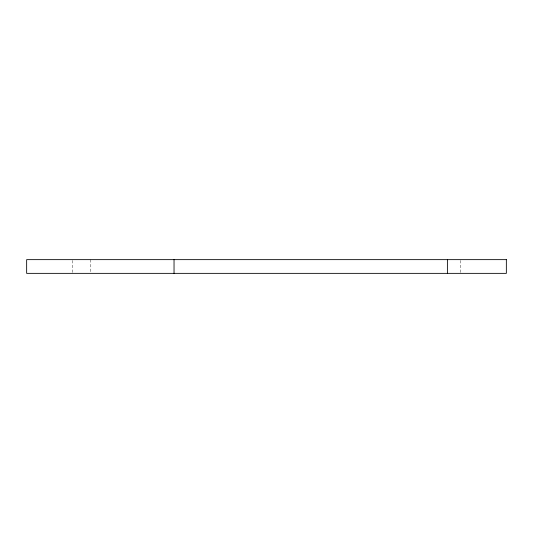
<?xml version="1.0" encoding="UTF-8"?>
<svg xmlns="http://www.w3.org/2000/svg" width="533" height="533" viewBox="0 0 533 533"><rect width="100%" height="100%" fill="white"/><g stroke="black" fill="none" stroke-linecap="round" stroke-linejoin="round"><path stroke-width="0.4" stroke-dasharray="2.67 2" d="M460.665 260.45L460.665 272.55M90.803 259.644L90.803 272.55M72.335 260.45L72.335 272.55"/><path stroke-width="0.8" d="M447.394 259.644L447.394 273.356M174.038 259.644L174.038 273.356M506.35 259.644L26.65 259.644L26.65 273.356L506.35 273.356L506.35 259.644"/></g></svg>
